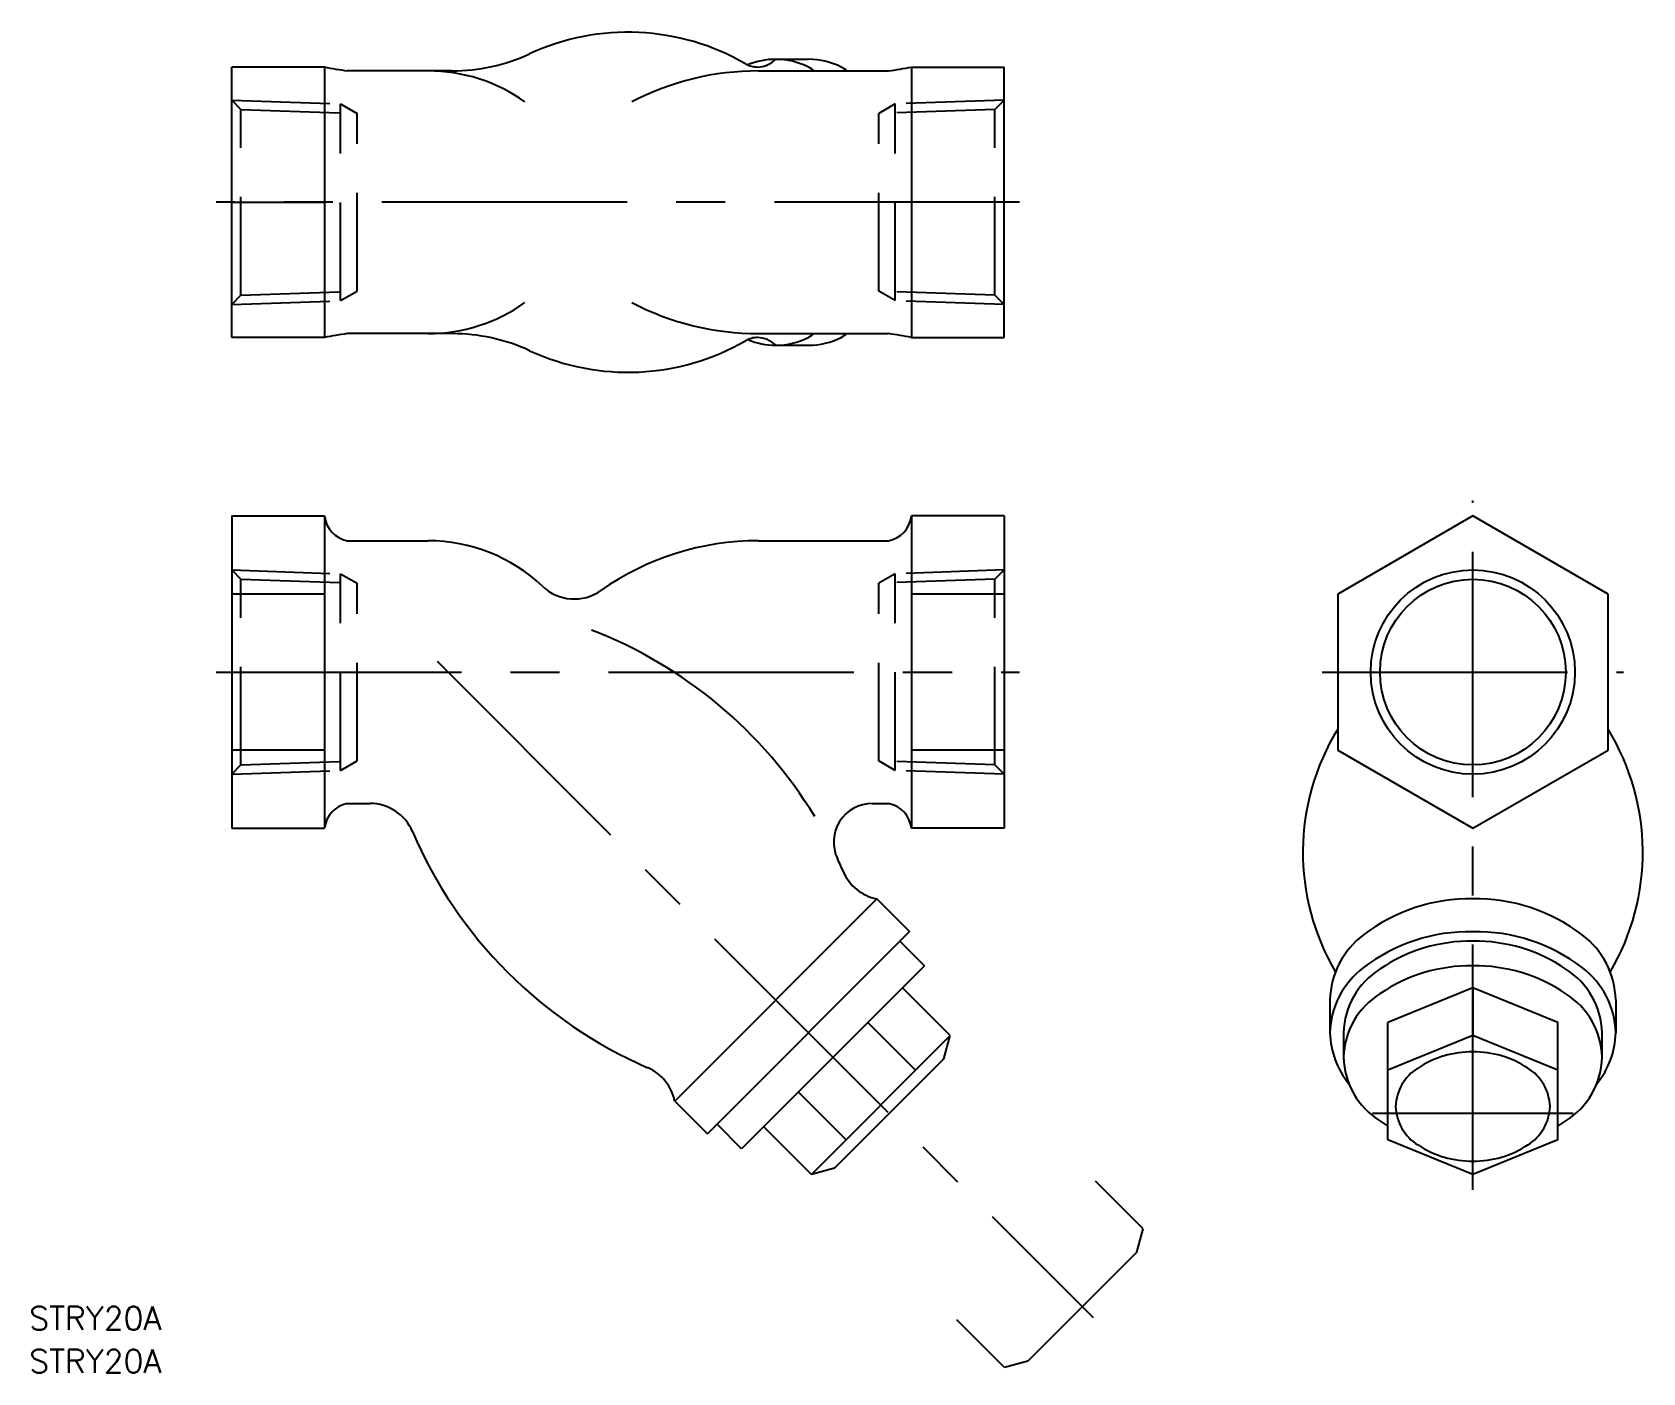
# Model space of a CAD drawing. Extents: x -187 to 22, y -91 to 83.
import ezdxf

# ---------------------------------------------------------------- set-up
doc = ezdxf.new("R2010")
doc.units = 0
for name, pattern in [('CENTER', [50.8, 31.75, -6.35, 6.35, -6.35]), ('DASHED', [19.05, 12.7, -6.35]), ('PHANTOM', [63.5, 31.75, -6.35, 6.35, -6.35, 6.35, -6.35])]:
    doc.linetypes.add(name, pattern=pattern)
doc.layers.get('0').update_dxf_attribs({"linetype": 'CONTINUOUS'})
doc.layers.add('CENTER', color=1, linetype='CENTER')
doc.styles.get("Standard").update_dxf_attribs({"font": 'txt.shx', "height": 3, "bigfont": 'bigfont.shx'})

msp = doc.modelspace()

# ---------------------------------------------------------------- linework, layer by layer
at = {"color": 7, "linetype": 'CONTINUOUS'}
for p, q in [((-90.25, 79.3), (-86.01, 79.3)), ((-160.68, 43.3), (-160.68, 78.3)), ((-148.68, 78.3), (-160.68, 78.3)), ((-148.68, 78.3), (-148.68, 43.3)), ((-132.16, 77.8), (-145.72, 77.8)), ((-92.49, 77.8), (-75.64, 77.8)), ((-72.68, 78.3), (-60.68, 78.3)), ((-72.68, 78.3), (-72.68, 43.3)), ((-60.68, 43.3), (-60.68, 78.3)), ((-160.68, 60.8), (-148.68, 60.8)), ((-60.68, 60.8), (-72.68, 60.8)), ((-132.16, 43.8), (-145.72, 43.8)), ((-92.49, 43.8), (-75.64, 43.8)), ((-148.68, 43.3), (-160.68, 43.3)), ((-90.25, 42.3), (-86.01, 42.3)), ((-72.68, 43.3), (-60.68, 43.3)), ((-160.68, 20.21), (-160.68, -20.21)), ((-160.68, 20.21), (-148.68, 20.21)), ((-148.68, 20.21), (-148.68, -20.21)), ((-60.68, 20.21), (-72.68, 20.21)), ((-72.68, 20.21), (-72.68, -20.21)), ((-60.68, 20.21), (-60.68, -20.21)), ((0, 20.21), (-17.5, 10.1)), ((17.5, 10.1), (0, 20.21)), ((-145.72, 17), (-135.25, 17)), ((-92.49, 17), (-75.64, 17)), ((-148.68, 10.1), (-160.68, 10.1)), ((-60.68, 10.1), (-72.68, 10.1)), ((-17.5, 10.1), (-17.5, -10.1)), ((17.5, -10.1), (17.5, 10.1)), ((-148.68, -10.1), (-160.68, -10.1)), ((-60.68, -10.1), (-72.68, -10.1)), ((-17.5, -10.1), (0, -20.21)), ((0, -20.21), (17.5, -10.1)), ((-145.72, -17), (-142.79, -17)), ((-77.75, -17), (-75.64, -17)), ((-160.68, -20.21), (-148.68, -20.21)), ((-60.68, -20.21), (-72.68, -20.21)), ((-77.17, -29.34), (-103.33, -55.51)), ((-77.17, -29.34), (-72.93, -33.59)), ((-72.93, -33.59), (-99.09, -59.75)), ((-70.98, -38.01), (-74.17, -34.83)), ((-70.98, -38.01), (-94.67, -61.7)), ((-67.68, -47.04), (-73.85, -40.87)), ((0, -40.87), (-11, -45.36)), ((11, -45.36), (0, -40.87)), ((0, -40.87), (0, -47.04)), ((-18.5, -42.43), (-18.5, -46.67)), ((18.5, -42.43), (18.5, -46.67)), ((-72.17, -51.53), (-78.34, -45.36)), ((-11, -60.51), (-11, -45.36)), ((11, -60.51), (11, -45.36)), ((-85.64, -65), (-67.68, -47.04)), ((-68.49, -50.05), (-67.68, -47.04)), ((-16.75, -46.67), (-16.75, -49.85)), ((0, -47.04), (-11, -51.53)), ((11, -51.53), (0, -47.04)), ((16.75, -49.85), (16.75, -46.67)), ((-68.49, -50.05), (-82.63, -64.19)), ((-103.33, -55.51), (-99.09, -59.75)), ((-81.15, -60.51), (-87.32, -54.34)), ((-94.67, -61.7), (-97.85, -58.51)), ((-85.64, -65), (-91.81, -58.83)), ((0, -65), (-11, -60.51)), ((11, -60.51), (0, -65)), ((-82.63, -64.19), (-85.64, -65))]:
    msp.add_line(p, q, dxfattribs=at)
at = {"color": 3, "linetype": 'DASHED'}
for p, q in [((-160.68, 74.02), (-146.58, 73.53)), ((-160.68, 74.02), (-159.48, 72.82)), ((-146.58, 48.07), (-146.58, 73.53)), ((-146.58, 73.53), (-144.44, 72.29)), ((-74.78, 73.53), (-76.92, 72.29)), ((-60.68, 74.02), (-74.78, 73.53)), ((-74.78, 48.07), (-74.78, 73.53)), ((-60.68, 74.02), (-61.88, 72.82)), ((-159.48, 48.79), (-159.48, 72.82)), ((-159.48, 72.82), (-144.44, 72.29)), ((-144.44, 49.31), (-144.44, 72.29)), ((-61.88, 72.82), (-76.92, 72.29)), ((-76.92, 49.31), (-76.92, 72.29)), ((-61.88, 48.79), (-61.88, 72.82)), ((-160.68, 47.58), (-159.48, 48.79)), ((-160.68, 47.58), (-146.58, 48.07)), ((-159.48, 48.79), (-144.44, 49.31)), ((-146.58, 48.07), (-144.44, 49.31)), ((-74.78, 48.07), (-76.92, 49.31)), ((-61.88, 48.79), (-76.92, 49.31)), ((-60.68, 47.58), (-74.78, 48.07)), ((-60.68, 47.58), (-61.88, 48.79)), ((-160.68, 13.22), (-146.58, 12.73)), ((-160.68, 13.22), (-159.48, 12.02)), ((-146.58, -12.73), (-146.58, 12.73)), ((-146.58, 12.73), (-144.44, 11.49)), ((-74.78, 12.73), (-76.92, 11.49)), ((-60.68, 13.22), (-74.78, 12.73)), ((-74.78, -12.73), (-74.78, 12.73)), ((-60.68, 13.22), (-61.88, 12.02)), ((-159.48, -12.02), (-159.48, 12.02)), ((-159.48, 12.02), (-144.44, 11.49)), ((-144.44, -11.49), (-144.44, 11.49)), ((-61.88, 12.02), (-76.92, 11.49)), ((-76.92, -11.49), (-76.92, 11.49)), ((-61.88, -12.02), (-61.88, 12.02)), ((-160.68, -13.22), (-159.48, -12.02)), ((-159.48, -12.02), (-144.44, -11.49)), ((-146.58, -12.73), (-144.44, -11.49)), ((-61.88, -12.02), (-76.92, -11.49)), ((-74.78, -12.73), (-76.92, -11.49)), ((-60.68, -13.22), (-61.88, -12.02)), ((-160.68, -13.22), (-146.58, -12.73)), ((-60.68, -13.22), (-74.78, -12.73))]:
    msp.add_line(p, q, dxfattribs=at)
at = {"color": 3, "linetype": 'PHANTOM'}
for p, q in [((-42.68, -72.04), (-48.85, -65.87)), ((-43.49, -75.05), (-42.68, -72.04)), ((-43.49, -75.05), (-57.63, -89.19)), ((-60.64, -90), (-66.81, -83.83)), ((-57.63, -89.19), (-60.64, -90))]:
    msp.add_line(p, q, dxfattribs=at)
at = {"color": 3, "linetype": 'CONTINUOUS'}
msp.add_circle((0, 0), 13.22, dxfattribs=at)
at = {"color": 7, "linetype": 'CONTINUOUS'}
msp.add_circle((0, 0), 12.02, dxfattribs=at)
for centre, radius, start, end in [((-109.38, 52.41), 30.39, 59.9373, 114.7595), ((-132.16, 101.8), 24, 270, 294.7595), ((-90.22, 69.65), 9.65, 90.2116, 112.3302), ((-92.68, 81.73), 3.43, 271.3003, 314.963), ((-90.29, 69.65), 9.65, 63.6862, 89.7884), ((-86.05, 69.65), 9.65, 63.6862, 89.7884), ((-138.78, 127.86), 50.53, 258.7049, 262.107), ((-135.25, 56.3), 21.5, 54.3868, 90), ((-92.49, 42.3), 35.5, 90, 117.5353), ((-92.57, 81.51), 3.21, 240.3492, 269.4843), ((-96.03, 62.26), 18.91, 55.2619, 58.0167), ((-91.78, 62.26), 18.91, 55.2619, 58.0167), ((-82.58, 127.85), 50.53, 277.893, 281.2951), ((-135.25, 65.3), 21.5, 270, 305.6132), ((-92.49, 79.3), 35.5, 242.4647, 270), ((-138.78, -6.25), 50.53, 97.893, 101.2951), ((-132.16, 19.8), 24, 65.2405, 90), ((-96.03, 59.34), 18.91, 301.9833, 304.7381), ((-91.78, 59.34), 18.91, 301.9833, 304.7381), ((-82.58, -6.25), 50.53, 78.7049, 82.107), ((-109.38, 69.19), 30.39, 245.2405, 300.0542), ((-92.57, 40.09), 3.21, 90.5157, 119.6508), ((-90.22, 51.95), 9.65, 247.6698, 269.7884), ((-92.68, 39.87), 3.43, 45.0371, 88.6997), ((-90.29, 51.95), 9.65, 270.2116, 296.3138), ((-86.05, 51.95), 9.65, 270.2116, 296.3138), ((-144.99, 20.64), 3.71, 186.6906, 258.6798), ((-76.37, 20.64), 3.71, 281.3202, 353.3094), ((-135.25, -4.5), 21.5, 46.548, 90), ((-92.49, -18.5), 35.5, 90, 125.075), ((-116.34, 15.46), 6, 226.5479, 305.075), ((-135.15, -49.14), 58.5, 31.3837, 68.9031), ((8.52, -23.33), 30.52, 148.4921, 210.4816), ((-8.52, -23.33), 30.52, 329.5184, 31.5078), ((-144.99, -20.64), 3.71, 101.3202, 173.3094), ((-142.79, -23), 6, 23.2634, 90), ((-77.75, -22), 5, 90, 205.3067), ((-76.37, -20.64), 3.71, 6.6906, 78.6798), ((-83.54, 2.47), 58.5, 203.2634, 246.5372), ((-135.15, -49.14), 58.5, 23.4628, 25.3067), ((-75.99, -23.46), 6, 203.4629, 258.616), ((-0.45, -51.83), 22.48, 88.8638, 127.5543), ((0.45, -51.83), 22.48, 52.4457, 91.1363), ((-7.59, -42.72), 10.92, 126.9535, 178.4437), ((-0.45, -56.07), 22.48, 88.8638, 127.5543), ((-0.31, -55.68), 20.86, 89.1564, 124.2271), ((0.45, -56.07), 22.48, 52.4457, 91.1363), ((0.31, -55.68), 20.86, 55.7728, 90.8436), ((7.59, -42.72), 10.92, 1.5563, 53.0465), ((-7.59, -46.97), 10.92, 126.9535, 178.4437), ((-6.67, -46.97), 10.08, 122.1666, 178.2983), ((-0.31, -58.87), 20.86, 89.1564, 124.2271), ((0.31, -58.87), 20.86, 55.7728, 90.8436), ((6.67, -46.97), 10.08, 1.7017, 57.8334), ((7.59, -46.97), 10.92, 1.5563, 53.0465), ((-6.67, -50.15), 10.08, 122.1666, 178.2983), ((6.67, -50.15), 10.08, 1.7017, 57.8334), ((-7.59, -46.37), 10.92, 181.5563, 219.2719), ((7.59, -46.37), 10.92, 320.7281, 358.4437), ((-6.67, -49.55), 10.08, 181.7017, 237.8334), ((-0.19, -61.59), 12.44, 89.1138, 123.7408), ((0.19, -61.59), 12.44, 56.2592, 90.8862), ((6.67, -49.55), 10.08, 302.1666, 358.2983), ((-109.22, -56.69), 6, 11.384, 66.5371), ((-3.86, -56.46), 6.15, 121.8795, 177.7292), ((3.86, -56.46), 6.15, 2.2708, 58.1205), ((-3.86, -55.97), 6.15, 182.2708, 238.1205), ((3.86, -55.97), 6.15, 301.8795, 357.7292), ((-0.31, -40.84), 20.86, 235.7729, 239.164), ((0.31, -40.84), 20.86, 300.8359, 304.2271), ((-0.19, -50.84), 12.44, 236.2592, 270.8862), ((0.19, -50.84), 12.44, 269.1138, 303.7408)]:
    msp.add_arc(centre, radius, start, end, dxfattribs=at)
at = {"layer": 'CENTER', "color": 1, "linetype": 'CENTER'}
for p, q in [((-58.68, 60.8), (-162.68, 60.8)), ((0, -67), (0, 22.21)), ((-134.09, 1.41), (-49.14, -83.54)), ((-162.68, 0), (-58.68, 0)), ((-19.5, 0), (19.5, 0)), ((13, -57.12), (-13, -57.12))]:
    msp.add_line(p, q, dxfattribs=at)

# ---------------------------------------------------------------- texts
at = {"color": 7, "linetype": 'CONTINUOUS'}
for p in [(-186.89, -85.11), (-186.89, -90.67)]:
    msp.add_text('STRY20A', height=3, dxfattribs=at).set_placement(p)

doc.saveas('drawing.dxf')
